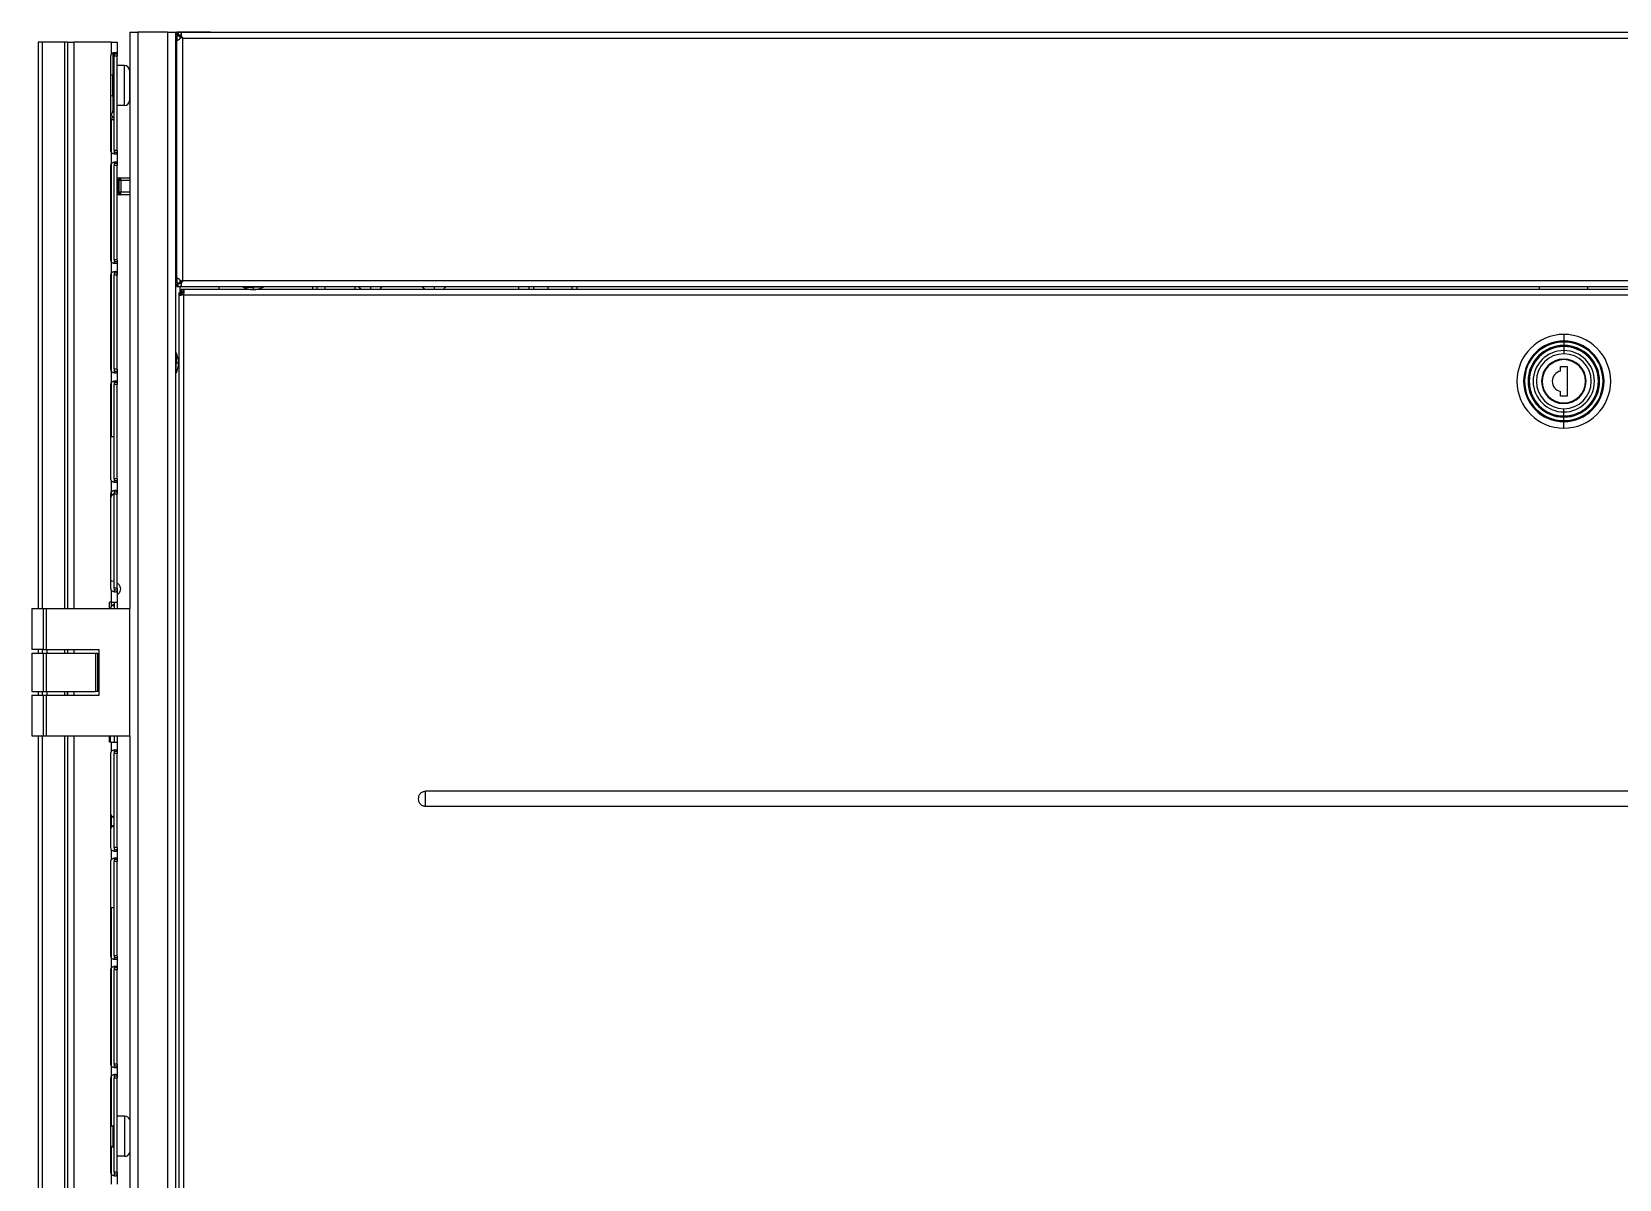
# Model space of a CAD drawing. Header units: millimetres. Extents: x 167 to 1022, y 285 to 720.
# Drawn here: x 901.1 to 963.5, y 439.1 to 484.1 of the extents above; entities that cross this region are included whole.
import ezdxf

# ---------------------------------------------------------------- set-up
doc = ezdxf.new("R2010")
doc.units = ezdxf.units.MM

msp = doc.modelspace()

# ---------------------------------------------------------------- linework, layer by layer
at = {"color": 7, "linetype": 'Continuous', "lineweight": 25}
for p, q in [((904.97, 484.129), (904.97, 461.479)), ((904.97, 484.129), (905.29, 484.129)), ((905.29, 484.129), (905.29, 288.629)), ((906.45, 484.129), (905.29, 484.129)), ((906.45, 484.129), (906.45, 288.629)), ((906.45, 484.129), (906.77, 484.129)), ((906.77, 484.129), (906.77, 288.629)), ((906.77, 484.129), (906.82, 484.129)), ((906.82, 484.129), (906.82, 484.009)), ((906.869, 484.129), (906.82, 484.129)), ((906.869, 484.129), (1015.771, 484.129)), ((906.869, 484.129), (906.869, 484.009)), ((906.945, 484.139), (906.955, 484.129)), ((906.945, 484.139), (908.145, 484.139)), ((906.945, 484.139), (906.945, 484.139)), ((906.955, 484.129), (906.945, 484.139)), ((908.135, 484.129), (908.145, 484.139)), ((901.53, 483.729), (901.37, 483.729)), ((901.37, 483.729), (901.37, 461.479)), ((902.41, 483.729), (901.53, 483.729)), ((901.53, 483.729), (901.53, 461.479)), ((902.53, 483.729), (902.41, 483.729)), ((902.41, 483.729), (902.41, 461.479)), ((902.53, 483.729), (902.53, 461.479)), ((902.53, 483.729), (902.77, 483.729)), ((904.24, 483.729), (902.77, 483.729)), ((902.77, 483.729), (902.77, 461.479)), ((904.24, 483.729), (904.24, 483.258)), ((904.24, 483.729), (904.48, 483.729)), ((904.48, 483.729), (904.48, 483.258)), ((906.869, 484.009), (906.82, 484.009)), ((906.82, 483.979), (906.94, 483.979)), ((906.82, 483.979), (906.82, 483.792)), ((906.82, 474.466), (906.82, 483.792)), ((906.94, 484.005), (906.94, 483.979)), ((906.94, 483.979), (906.94, 483.86)), ((906.96, 483.889), (906.96, 483.998)), ((906.975, 483.91), (907.017, 483.91)), ((907.06, 483.889), (906.975, 483.91)), ((907.008, 483.97), (907.008, 483.929)), ((907.06, 483.889), (907.008, 483.97)), ((907.06, 483.889), (907.017, 483.91)), ((907.06, 474.369), (907.06, 483.889)), ((907.06, 483.889), (1015.58, 483.889)), ((904.217, 483.179), (904.217, 479.479)), ((904.31, 483.305), (904.31, 481.029)), ((904.48, 483.258), (904.36, 483.258)), ((904.36, 483.258), (904.36, 483.179)), ((904.48, 483.179), (904.36, 483.179)), ((904.36, 479.479), (904.36, 483.179)), ((904.48, 483.258), (904.48, 483.179)), ((904.48, 479.479), (904.48, 483.179)), ((904.76, 482.819), (904.48, 482.819)), ((904.76, 481.239), (904.76, 482.819)), ((904.217, 482.415), (904.3, 482.454)), ((904.3, 481.604), (904.3, 482.454)), ((904.3, 482.369), (904.31, 482.369)), ((904.96, 482.619), (904.96, 481.439)), ((904.217, 481.643), (904.3, 481.604)), ((904.3, 481.689), (904.31, 481.689)), ((904.36, 481.029), (904.31, 481.029)), ((904.76, 481.239), (904.48, 481.239)), ((904.217, 480.679), (904.24, 480.679)), ((904.235, 480.899), (904.31, 480.769)), ((904.36, 480.679), (904.24, 480.679)), ((904.24, 480.679), (904.24, 479.399)), ((904.279, 480.754), (904.31, 480.769)), ((904.24, 479.399), (904.24, 478.958)), ((904.48, 479.479), (904.36, 479.479)), ((904.36, 479.479), (904.36, 479.399)), ((904.48, 479.399), (904.36, 479.399)), ((904.48, 479.479), (904.48, 479.399)), ((904.48, 479.399), (904.48, 478.958)), ((904.217, 478.879), (904.217, 475.179)), ((904.24, 478.958), (904.24, 475.099)), ((904.48, 478.958), (904.36, 478.958)), ((904.36, 478.958), (904.36, 478.879)), ((904.48, 478.879), (904.36, 478.879)), ((904.36, 475.179), (904.36, 478.879)), ((904.48, 478.958), (904.48, 478.879)), ((904.48, 475.179), (904.48, 478.879)), ((904.48, 478.404), (904.58, 478.404)), ((904.48, 478.304), (904.509, 478.304)), ((904.509, 477.834), (904.48, 477.834)), ((904.509, 478.304), (904.548, 478.304)), ((904.509, 477.834), (904.509, 478.304)), ((904.548, 477.834), (904.509, 477.834)), ((904.548, 478.304), (904.548, 477.834)), ((904.548, 478.304), (904.618, 478.304)), ((904.618, 477.834), (904.548, 477.834)), ((904.58, 478.404), (904.618, 478.404)), ((904.618, 478.304), (904.618, 478.404)), ((904.618, 478.404), (904.97, 478.404)), ((904.618, 478.304), (904.618, 477.834)), ((904.618, 478.304), (904.97, 478.304)), ((904.618, 477.734), (904.618, 477.834)), ((904.97, 477.834), (904.618, 477.834)), ((904.58, 477.734), (904.48, 477.734)), ((904.618, 477.734), (904.58, 477.734)), ((904.97, 477.734), (904.618, 477.734)), ((904.24, 475.099), (904.24, 474.658)), ((904.48, 475.179), (904.36, 475.179)), ((904.36, 475.179), (904.36, 475.099)), ((904.48, 475.099), (904.36, 475.099)), ((904.48, 475.179), (904.48, 475.099)), ((904.48, 475.099), (904.48, 474.658)), ((904.217, 474.579), (904.217, 470.879)), ((904.24, 474.658), (904.24, 470.799)), ((904.48, 474.658), (904.36, 474.658)), ((904.36, 474.658), (904.36, 474.579)), ((904.48, 474.579), (904.36, 474.579)), ((904.36, 470.879), (904.36, 474.579)), ((904.48, 474.658), (904.48, 474.579)), ((904.48, 470.879), (904.48, 474.579)), ((906.82, 474.466), (906.832, 474.466)), ((906.82, 474.466), (906.82, 474.279)), ((906.82, 474.279), (906.94, 474.279)), ((906.82, 474.129), (906.82, 474.249)), ((906.82, 474.249), (906.869, 474.249)), ((906.82, 474.129), (906.869, 474.129)), ((906.869, 474.129), (906.869, 474.249)), ((906.869, 474.129), (1015.771, 474.129)), ((906.94, 474.398), (906.94, 474.279)), ((906.94, 474.279), (906.94, 474.253)), ((906.94, 474.129), (906.94, 473.884)), ((906.96, 474.369), (906.96, 474.259)), ((907.06, 474.369), (906.975, 474.348)), ((906.975, 474.348), (907.017, 474.348)), ((907.06, 474.369), (907.008, 474.288)), ((907.008, 474.288), (907.008, 474.329)), ((907.01, 474.249), (907.01, 474.249)), ((907.06, 474.369), (1015.58, 474.369)), ((908.47, 474.129), (908.47, 474.009)), ((909.42, 474.109), (909.82, 474.109)), ((909.49, 474.129), (909.49, 474.109)), ((909.82, 474.129), (909.82, 474.109)), ((909.82, 474.109), (909.82, 474.009)), ((910.22, 474.109), (909.82, 474.109)), ((910.15, 474.109), (910.15, 474.129)), ((912.15, 474.129), (912.15, 474.009)), ((912.32, 474.129), (912.32, 474.009)), ((912.64, 474.129), (912.64, 474.009)), ((913.82, 474.129), (913.82, 474.009)), ((914.43, 474.129), (914.43, 474.009)), ((916.93, 474.129), (916.93, 474.009)), ((920.25, 474.129), (920.25, 474.009)), ((920.65, 474.129), (920.65, 474.009)), ((920.85, 474.009), (920.85, 474.129)), ((921.4, 474.129), (921.4, 474.009)), ((922.35, 474.009), (922.35, 474.129)), ((922.55, 474.009), (922.55, 474.129)), ((960.37, 474.109), (960.366, 474.129)), ((960.39, 474.129), (960.37, 474.109)), ((960.37, 474.009), (960.37, 474.109)), ((962.25, 474.129), (962.27, 474.109)), ((962.27, 474.109), (962.267, 474.129)), ((962.27, 474.109), (962.274, 474.129)), ((962.27, 474.009), (962.27, 474.109)), ((906.895, 473.884), (906.995, 473.884)), ((906.895, 473.884), (906.895, 473.849)), ((906.895, 473.849), (906.895, 391.789)), ((906.895, 473.849), (906.995, 473.849)), ((907.055, 474.009), (906.995, 474.009)), ((906.995, 474.009), (906.995, 473.909)), ((907.055, 473.909), (906.995, 473.909)), ((906.995, 473.884), (906.995, 473.849)), ((906.995, 473.884), (907.095, 473.884)), ((1015.585, 474.009), (907.055, 474.009)), ((907.055, 474.009), (907.055, 473.909)), ((907.059, 473.82), (907.095, 473.809)), ((907.084, 473.845), (907.095, 473.809)), ((907.095, 473.809), (1015.545, 473.809)), ((907.095, 391.829), (907.095, 473.809)), ((961.32, 472.25), (961.32, 471.991)), ((961.32, 471.991), (961.32, 471.952)), ((961.32, 471.952), (961.32, 471.816)), ((961.32, 471.809), (961.32, 471.771)), ((961.32, 471.771), (961.32, 471.614)), ((961.32, 471.614), (961.32, 471.489)), ((906.79, 471.459), (906.77, 471.459)), ((906.77, 471.129), (906.79, 471.129)), ((906.79, 471.529), (906.79, 471.129)), ((906.79, 471.129), (906.89, 471.129)), ((906.79, 470.729), (906.79, 471.129)), ((961.005, 471.201), (961.006, 471.201)), ((961.005, 471.198), (961.005, 471.201)), ((961.006, 471.199), (961.006, 471.201)), ((961.19, 470.989), (961.45, 470.989)), ((961.19, 470.809), (961.19, 470.989)), ((961.32, 471.284), (961.32, 471.264)), ((961.32, 471.264), (961.32, 471.26)), ((961.45, 470.989), (961.45, 469.829)), ((904.24, 470.799), (904.24, 470.358)), ((904.24, 470.358), (904.24, 468.229)), ((904.48, 470.879), (904.36, 470.879)), ((904.36, 470.879), (904.36, 470.799)), ((904.48, 470.799), (904.36, 470.799)), ((904.48, 470.358), (904.36, 470.358)), ((904.36, 470.358), (904.36, 470.279)), ((904.48, 470.879), (904.48, 470.799)), ((904.48, 470.799), (904.48, 470.358)), ((904.48, 470.358), (904.48, 470.279)), ((906.77, 470.799), (906.79, 470.799)), ((960.528, 470.724), (960.528, 470.723)), ((960.53, 470.724), (960.528, 470.723)), ((960.528, 470.724), (960.53, 470.724)), ((904.217, 470.279), (904.217, 466.579)), ((904.48, 470.279), (904.36, 470.279)), ((904.36, 466.579), (904.36, 470.279)), ((904.48, 466.579), (904.48, 470.279)), ((961.19, 469.829), (961.19, 470.009)), ((961.45, 469.829), (961.19, 469.829)), ((961.005, 469.619), (961.005, 469.619)), ((961.006, 469.617), (961.005, 469.619)), ((961.006, 469.619), (961.006, 469.617)), ((961.32, 469.554), (961.32, 469.557)), ((961.32, 469.534), (961.32, 469.554)), ((961.32, 469.204), (961.32, 469.329)), ((961.32, 469.046), (961.32, 469.204)), ((961.32, 469.009), (961.32, 469.046)), ((961.32, 468.866), (961.32, 469.002)), ((961.32, 468.827), (961.32, 468.866)), ((961.32, 468.568), (961.32, 468.827)), ((904.24, 468.229), (904.217, 468.229)), ((904.36, 468.229), (904.24, 468.229)), ((904.217, 465.979), (904.217, 462.279)), ((904.24, 466.499), (904.24, 466.058)), ((904.24, 466.058), (904.24, 465.898)), ((904.48, 466.579), (904.36, 466.579)), ((904.36, 466.579), (904.36, 466.499)), ((904.48, 466.499), (904.36, 466.499)), ((904.48, 466.058), (904.36, 466.058)), ((904.36, 466.058), (904.36, 465.979)), ((904.48, 465.979), (904.36, 465.979)), ((904.36, 462.279), (904.36, 465.979)), ((904.48, 466.579), (904.48, 466.499)), ((904.48, 466.499), (904.48, 466.058)), ((904.48, 466.058), (904.48, 465.979)), ((904.48, 462.279), (904.48, 465.979)), ((904.217, 462.564), (904.272, 462.576)), ((904.272, 462.576), (904.217, 462.526)), ((904.272, 462.576), (904.36, 462.559)), ((904.36, 462.279), (904.36, 462.199)), ((904.48, 462.279), (904.36, 462.279)), ((904.48, 462.279), (904.48, 462.199)), ((904.24, 461.729), (904.18, 461.729)), ((904.18, 461.479), (904.18, 461.729)), ((904.24, 462.199), (904.24, 461.729)), ((904.24, 461.729), (904.48, 461.729)), ((904.24, 461.729), (904.24, 461.558)), ((904.48, 462.199), (904.36, 462.199)), ((904.36, 461.729), (904.36, 461.479)), ((904.48, 462.199), (904.48, 461.729)), ((904.48, 462.029), (904.539, 462.085)), ((904.48, 461.729), (904.48, 461.479)), ((901.12, 461.479), (901.12, 459.879)), ((901.12, 461.479), (901.581, 461.479)), ((901.581, 459.879), (901.581, 461.479)), ((901.581, 461.479), (901.697, 461.479)), ((901.697, 459.879), (901.697, 461.479)), ((901.697, 461.479), (904.97, 461.479)), ((904.97, 456.479), (904.97, 461.479)), ((901.581, 459.879), (901.12, 459.879)), ((901.12, 459.729), (901.12, 458.229)), ((901.12, 459.729), (901.581, 459.729)), ((901.37, 459.879), (901.37, 459.729)), ((901.53, 459.879), (901.53, 459.729)), ((901.581, 459.879), (901.697, 459.879)), ((901.581, 458.229), (901.581, 459.729)), ((901.581, 459.729), (901.697, 459.729)), ((901.697, 459.879), (903.77, 459.879)), ((901.697, 458.229), (901.697, 459.729)), ((901.697, 459.729), (903.62, 459.729)), ((901.721, 459.729), (901.721, 459.879)), ((902.42, 459.729), (902.42, 459.879)), ((902.52, 459.879), (902.52, 459.729)), ((902.53, 459.879), (902.53, 459.734)), ((902.53, 459.734), (902.77, 459.734)), ((902.53, 459.729), (902.53, 459.734)), ((902.65, 459.729), (902.65, 459.734)), ((902.7, 459.734), (902.7, 459.729)), ((902.77, 459.879), (902.77, 459.734)), ((902.77, 459.734), (903.63, 459.734)), ((903.62, 459.729), (903.62, 458.229)), ((903.62, 459.729), (903.72, 459.729)), ((903.63, 459.729), (903.63, 459.734)), ((903.72, 458.229), (903.72, 459.729)), ((903.77, 458.079), (903.77, 459.879)), ((901.12, 458.229), (901.581, 458.229)), ((901.12, 458.079), (901.12, 456.479)), ((901.12, 458.079), (901.581, 458.079)), ((901.37, 458.229), (901.37, 458.079)), ((901.53, 458.229), (901.53, 458.079)), ((901.581, 458.229), (901.697, 458.229)), ((901.581, 456.479), (901.581, 458.079)), ((901.581, 458.079), (901.697, 458.079)), ((901.697, 458.229), (903.62, 458.229)), ((901.697, 456.479), (901.697, 458.079)), ((901.697, 458.079), (903.77, 458.079)), ((901.721, 458.079), (901.721, 458.229)), ((902.42, 458.079), (902.42, 458.229)), ((902.52, 458.079), (902.52, 458.229)), ((902.53, 458.224), (902.53, 458.229)), ((902.53, 458.224), (902.77, 458.224)), ((902.53, 458.224), (902.53, 458.079)), ((902.65, 458.224), (902.65, 458.229)), ((902.7, 458.229), (902.7, 458.224)), ((902.727, 458.229), (902.727, 458.224)), ((902.77, 458.224), (903.63, 458.224)), ((902.77, 458.224), (902.77, 458.079)), ((902.876, 458.229), (902.876, 458.224)), ((903.326, 458.224), (903.326, 458.229)), ((903.72, 458.229), (903.62, 458.229)), ((903.63, 458.224), (903.63, 458.229)), ((901.12, 456.479), (901.581, 456.479)), ((901.37, 456.479), (901.37, 319.579)), ((901.53, 456.479), (901.53, 319.579)), ((901.581, 456.479), (901.697, 456.479)), ((901.697, 456.479), (904.97, 456.479)), ((902.41, 456.479), (902.41, 319.579)), ((902.53, 456.479), (902.53, 319.579)), ((902.77, 456.479), (902.77, 319.579)), ((904.18, 456.229), (904.18, 456.479)), ((904.24, 456.229), (904.18, 456.229)), ((904.217, 456.229), (904.217, 456.479)), ((904.24, 456.229), (904.24, 455.868)), ((904.24, 456.229), (904.48, 456.229)), ((904.36, 456.479), (904.36, 456.229)), ((904.48, 456.479), (904.48, 456.229)), ((904.48, 456.229), (904.48, 455.868)), ((904.97, 456.479), (904.97, 436.551)), ((904.217, 455.789), (904.217, 452.089)), ((904.48, 455.868), (904.36, 455.868)), ((904.36, 455.868), (904.36, 455.789)), ((904.48, 455.789), (904.36, 455.789)), ((904.36, 452.089), (904.36, 455.789)), ((904.48, 455.868), (904.48, 455.789)), ((904.48, 452.089), (904.48, 455.789)), ((1006.05, 454.308), (916.59, 454.308)), ((916.59, 453.71), (916.59, 454.308)), ((1006.05, 453.71), (916.59, 453.71)), ((904.24, 453.359), (904.24, 452.878)), ((904.24, 452.009), (904.24, 451.618)), ((904.48, 452.089), (904.36, 452.089)), ((904.36, 452.089), (904.36, 452.009)), ((904.48, 452.009), (904.36, 452.009)), ((904.48, 451.618), (904.36, 451.618)), ((904.36, 451.618), (904.36, 451.539)), ((904.48, 452.089), (904.48, 452.009)), ((904.48, 452.009), (904.48, 451.618)), ((904.48, 451.618), (904.48, 451.539)), ((904.217, 451.539), (904.217, 447.839)), ((904.48, 451.539), (904.36, 451.539)), ((904.36, 447.839), (904.36, 451.539)), ((904.48, 447.839), (904.48, 451.539)), ((904.24, 449.729), (904.217, 449.729)), ((904.36, 449.729), (904.24, 449.729)), ((904.24, 449.729), (904.24, 447.759)), ((904.217, 447.289), (904.217, 443.589)), ((904.24, 447.759), (904.24, 447.368)), ((904.24, 447.368), (904.24, 443.509)), ((904.48, 447.839), (904.36, 447.839)), ((904.36, 447.839), (904.36, 447.759)), ((904.48, 447.759), (904.36, 447.759)), ((904.48, 447.368), (904.36, 447.368)), ((904.36, 447.368), (904.36, 447.289)), ((904.48, 447.289), (904.36, 447.289)), ((904.36, 443.589), (904.36, 447.289)), ((904.48, 447.839), (904.48, 447.759)), ((904.48, 447.759), (904.48, 447.368)), ((904.48, 447.368), (904.48, 447.289)), ((904.48, 443.589), (904.48, 447.289)), ((904.24, 443.509), (904.24, 443.118)), ((904.48, 443.589), (904.36, 443.589)), ((904.36, 443.589), (904.36, 443.509)), ((904.48, 443.509), (904.36, 443.509)), ((904.48, 443.589), (904.48, 443.509)), ((904.48, 443.509), (904.48, 443.118)), ((904.217, 443.039), (904.217, 439.339)), ((904.24, 443.118), (904.24, 441.141)), ((904.48, 443.118), (904.36, 443.118)), ((904.36, 443.118), (904.36, 443.039)), ((904.48, 443.039), (904.36, 443.039)), ((904.36, 439.339), (904.36, 443.039)), ((904.48, 443.118), (904.48, 443.039)), ((904.48, 439.339), (904.48, 443.039)), ((904.217, 441.131), (904.32, 441.179)), ((904.32, 440.329), (904.32, 441.179)), ((904.32, 441.094), (904.36, 441.094)), ((904.78, 441.544), (904.48, 441.544)), ((904.78, 439.964), (904.78, 441.544)), ((904.32, 440.414), (904.36, 440.414)), ((904.217, 440.377), (904.32, 440.329)), ((904.24, 440.366), (904.24, 439.259)), ((904.78, 439.964), (904.48, 439.964)), ((904.24, 439.259), (904.24, 438.868)), ((904.48, 439.339), (904.36, 439.339)), ((904.36, 439.339), (904.36, 439.259)), ((904.48, 439.259), (904.36, 439.259)), ((904.48, 439.339), (904.48, 439.259)), ((904.48, 439.259), (904.48, 438.868))]:
    msp.add_line(p, q, dxfattribs=at)
at = {"color": 7, "linetype": 'Continuous', "lineweight": 25, "flags": 128}
for points in [[(904.31, 480.769), (904.343, 480.791), (904.36, 480.805)], [(914.075, 474.009), (914.041, 474.04), (913.969, 474.129)], [(914.785, 474.009), (914.819, 474.04), (914.891, 474.129)], [(916.575, 474.009), (916.541, 474.04), (916.469, 474.129)], [(917.285, 474.009), (917.319, 474.04), (917.391, 474.129)]]:
    msp.add_lwpolyline(points, dxfattribs=at)
at = {"color": 7, "linetype": 'Continuous', "lineweight": 25}
for centre, radius, start, end in [((904.367, 483.179), 0.15, 148.02925, 180), ((904.76, 482.619), 0.2, 0, 90), ((904.16, 481.029), 0.15, 300, 0), ((904.76, 481.439), 0.2, 270, 0), ((904.367, 479.479), 0.15, 180, 211.97075), ((904.367, 478.879), 0.15, 148.02925, 180), ((904.598, 478.316), 0.0893, 101.42175, 188.04947), ((904.598, 477.821), 0.0893, 171.95053, 258.57825), ((904.636, 478.316), 0.0893, 101.42175, 188.04947), ((904.636, 477.821), 0.0893, 171.95053, 258.57825), ((904.367, 475.179), 0.15, 180, 211.97075), ((904.367, 474.579), 0.15, 148.02925, 180), ((909.82, 474.859), 0.85, 241.92751, 270), ((909.82, 474.859), 0.85, 270, 298.07249), ((961.32, 470.409), 1.841, 90, 270), ((961.32, 470.409), 1.841, 270, 90), ((961.32, 470.409), 1.582, 90, 270), ((961.32, 470.409), 1.543, 90, 270), ((961.32, 470.409), 1.407, 90, 270), ((961.32, 470.409), 1.4, 90, 270), ((961.32, 470.409), 1.362, 90, 270), ((961.32, 470.409), 1.205, 90, 270), ((961.32, 470.409), 1.582, 270, 90), ((961.32, 470.409), 1.543, 270, 90), ((961.32, 470.409), 1.407, 270, 90), ((961.32, 470.409), 1.4, 270, 90), ((961.32, 470.409), 1.362, 270, 90), ((961.32, 470.409), 1.205, 270, 90), ((906.04, 471.129), 0.85, 0, 28.07249), ((906.04, 471.129), 0.85, 331.92751, 0), ((961.32, 470.409), 1.08, 90, 270), ((961.32, 470.409), 0.875, 90, 270), ((961.32, 470.409), 0.855, 90, 270), ((961.32, 470.409), 0.85, 0, 180), ((961.32, 470.409), 0.853, 111.68103, 158.31897), ((961.32, 470.409), 0.852, 90, 111.63323), ((961.32, 470.409), 1.08, 270, 90), ((961.32, 470.409), 0.875, 270, 90), ((961.32, 470.409), 0.855, 270, 90), ((961.32, 470.409), 0.852, 270, 90), ((904.367, 470.879), 0.15, 180, 211.97075), ((904.367, 470.279), 0.15, 148.02925, 180), ((961.32, 470.409), 0.852, 158.36677, 248.36677), ((961.32, 470.409), 0.851, 158.26286, 248.26286), ((961.32, 470.409), 0.85, 180, 0), ((961.274, 470.409), 0.409, 101.81423, 258.18577), ((961.32, 470.409), 0.852, 248.36677, 270), ((904.367, 466.579), 0.15, 180, 211.97075), ((904.367, 465.979), 0.15, 148.02925, 180), ((904.367, 465.819), 0.15, 148.02925, 180), ((904.367, 462.279), 0.15, 180, 211.97075), ((904.367, 461.479), 0.15, 148.02925, 180), ((904.367, 455.789), 0.15, 148.02925, 180), ((904.367, 453.439), 0.15, 180, 211.97075), ((904.367, 452.799), 0.15, 148.02925, 180), ((904.367, 452.089), 0.15, 180, 211.97075), ((904.367, 451.539), 0.15, 148.02925, 180), ((904.367, 447.839), 0.15, 180, 211.97075), ((904.367, 447.289), 0.15, 148.02925, 180), ((904.367, 443.589), 0.15, 180, 211.97075), ((904.367, 443.039), 0.15, 148.02925, 180), ((904.78, 441.344), 0.2, 18.19487, 90), ((904.78, 440.164), 0.2, 270, 341.80513), ((904.367, 439.339), 0.15, 180, 211.97075)]:
    msp.add_arc(centre, radius, start, end, dxfattribs=at)
for points, knots in [([(907.008, 483.97), (907.009, 483.983), (907.011, 484.01), (907.008, 484.045), (907, 484.076), (906.986, 484.099), (906.966, 484.115), (906.94, 484.125), (906.908, 484.129), (906.882, 484.129), (906.869, 484.129)], [0, 0, 0, 0, 0.125016, 0.250035, 0.375053, 0.500081, 0.625103, 0.750124, 0.875107, 1, 1, 1, 1]), ([(906.975, 483.91), (906.968, 483.898), (906.954, 483.875), (906.927, 483.847), (906.899, 483.825), (906.873, 483.808), (906.85, 483.796), (906.833, 483.79), (906.822, 483.788), (906.821, 483.791), (906.82, 483.792)], [0, 0, 0, 0, 0.1249359, 0.2499337, 0.3749491, 0.4999617, 0.6249769, 0.7499853, 0.8749931, 1, 1, 1, 1]), ([(907.009, 483.956), (907.008, 483.963), (907.004, 483.977), (906.99, 483.991), (906.964, 484.004), (906.923, 484.009), (906.887, 484.009), (906.869, 484.009)], [0, 0, 0, 0, 0.133284, 0.277711, 0.422328, 0.710839, 1, 1, 1, 1]), ([(904.24, 483.258), (904.253, 483.27), (904.279, 483.293), (904.325, 483.314), (904.37, 483.326), (904.411, 483.33), (904.444, 483.326), (904.466, 483.314), (904.478, 483.293), (904.479, 483.27), (904.48, 483.258)], [0, 0, 0, 0, 0.124908, 0.249934, 0.374966, 0.5, 0.625034, 0.750066, 0.875092, 1, 1, 1, 1]), ([(904.313, 483.306), (904.301, 483.302), (904.275, 483.29), (904.253, 483.27), (904.24, 483.258)], [0, 0, 0, 0, 0.419708, 1, 1, 1, 1]), ([(904.354, 483.307), (904.356, 483.3), (904.36, 483.286), (904.36, 483.268), (904.36, 483.258)], [0, 0, 0, 0, 0.492848, 1, 1, 1, 1]), ([(904.217, 480.89), (904.218, 480.89), (904.233, 480.896), (904.234, 480.897), (904.235, 480.899)], [0, 0, 0, 0, 0.021505, 1, 1, 1, 1]), ([(904.31, 480.769), (904.308, 480.768), (904.304, 480.765), (904.27, 480.749), (904.239, 480.737), (904.218, 480.735), (904.217, 480.735)], [0, 0, 0, 0, 0.328786, 0.655365, 0.98576, 1, 1, 1, 1]), ([(904.48, 479.399), (904.479, 479.388), (904.478, 479.365), (904.466, 479.344), (904.444, 479.332), (904.411, 479.328), (904.37, 479.332), (904.325, 479.344), (904.279, 479.365), (904.253, 479.388), (904.24, 479.399)], [0, 0, 0, 0, 0.1249077, 0.2499337, 0.3749665, 0.5, 0.6250335, 0.7500663, 0.8750923, 1, 1, 1, 1]), ([(904.36, 479.399), (904.36, 479.39), (904.359, 479.372), (904.356, 479.351), (904.349, 479.343), (904.347, 479.339)], [0, 0, 0, 0, 0.371396, 0.742382, 1, 1, 1, 1]), ([(904.24, 478.958), (904.253, 478.97), (904.279, 478.993), (904.325, 479.014), (904.37, 479.026), (904.411, 479.03), (904.444, 479.026), (904.466, 479.014), (904.478, 478.993), (904.479, 478.97), (904.48, 478.958)], [0, 0, 0, 0, 0.124908, 0.249934, 0.374966, 0.5, 0.625034, 0.750066, 0.875092, 1, 1, 1, 1]), ([(904.354, 479.007), (904.356, 479), (904.36, 478.986), (904.36, 478.968), (904.36, 478.958)], [0, 0, 0, 0, 0.492848, 1, 1, 1, 1]), ([(904.48, 475.099), (904.479, 475.088), (904.478, 475.065), (904.466, 475.044), (904.444, 475.032), (904.411, 475.028), (904.37, 475.032), (904.325, 475.044), (904.279, 475.065), (904.253, 475.088), (904.24, 475.099)], [0, 0, 0, 0, 0.124908, 0.249934, 0.374966, 0.5, 0.625034, 0.750066, 0.875092, 1, 1, 1, 1]), ([(904.24, 474.658), (904.253, 474.67), (904.279, 474.693), (904.325, 474.714), (904.37, 474.726), (904.411, 474.73), (904.444, 474.726), (904.466, 474.714), (904.478, 474.693), (904.479, 474.67), (904.48, 474.658)], [0, 0, 0, 0, 0.124908, 0.249934, 0.374966, 0.5, 0.625034, 0.750066, 0.875092, 1, 1, 1, 1]), ([(904.36, 475.099), (904.36, 475.09), (904.359, 475.072), (904.356, 475.051), (904.349, 475.043), (904.347, 475.039)], [0, 0, 0, 0, 0.371396, 0.742382, 1, 1, 1, 1]), ([(904.354, 474.707), (904.356, 474.7), (904.36, 474.686), (904.36, 474.668), (904.36, 474.658)], [0, 0, 0, 0, 0.492848, 1, 1, 1, 1]), ([(906.82, 474.466), (906.821, 474.467), (906.822, 474.47), (906.833, 474.468), (906.85, 474.461), (906.873, 474.45), (906.899, 474.433), (906.927, 474.411), (906.954, 474.383), (906.968, 474.36), (906.975, 474.348)], [0, 0, 0, 0, 0.125007, 0.250015, 0.375023, 0.500038, 0.625051, 0.750066, 0.875064, 1, 1, 1, 1]), ([(906.869, 474.249), (906.887, 474.249), (906.923, 474.249), (906.964, 474.254), (906.99, 474.266), (907.004, 474.281), (907.008, 474.295), (907.009, 474.302)], [0, 0, 0, 0, 0.289161, 0.577672, 0.722289, 0.866716, 1, 1, 1, 1]), ([(906.869, 474.129), (906.882, 474.129), (906.908, 474.129), (906.94, 474.133), (906.966, 474.142), (906.986, 474.159), (907, 474.182), (907.008, 474.212), (907.011, 474.248), (907.009, 474.275), (907.008, 474.288)], [0, 0, 0, 0, 0.1248926, 0.2498756, 0.3748975, 0.4999187, 0.6249467, 0.7499654, 0.8749835, 1, 1, 1, 1]), ([(906.895, 473.849), (906.895, 473.84), (906.896, 473.823), (906.903, 473.807), (906.917, 473.796), (906.937, 473.79), (906.963, 473.789), (906.994, 473.794), (907.027, 473.803), (907.048, 473.815), (907.059, 473.82)], [0, 0, 0, 0, 0.124917, 0.249916, 0.374933, 0.499949, 0.624966, 0.749982, 0.875003, 1, 1, 1, 1]), ([(906.995, 473.849), (906.995, 473.836), (906.995, 473.817), (907.001, 473.804), (907.004, 473.8)], [0, 0, 0, 0, 0.665908, 1, 1, 1, 1]), ([(907.084, 473.845), (907.089, 473.856), (907.1, 473.877), (907.11, 473.91), (907.114, 473.941), (907.114, 473.967), (907.108, 473.987), (907.097, 474), (907.08, 474.008), (907.064, 474.009), (907.055, 474.009)], [0, 0, 0, 0, 0.124997, 0.250018, 0.375034, 0.500051, 0.625067, 0.750084, 0.875083, 1, 1, 1, 1]), ([(907.114, 473.876), (907.114, 473.881), (907.113, 473.891), (907.104, 473.901), (907.087, 473.908), (907.068, 473.909), (907.055, 473.909)], [0, 0, 0, 0, 0.195658, 0.396881, 0.598378, 1, 1, 1, 1]), ([(907.059, 473.82), (907.065, 473.824), (907.074, 473.831), (907.081, 473.84), (907.084, 473.845)], [0, 0, 0, 0, 0.5600273, 1, 1, 1, 1]), ([(904.48, 470.799), (904.479, 470.788), (904.478, 470.765), (904.466, 470.744), (904.444, 470.732), (904.411, 470.728), (904.37, 470.732), (904.325, 470.744), (904.279, 470.765), (904.253, 470.788), (904.24, 470.799)], [0, 0, 0, 0, 0.124908, 0.249934, 0.374966, 0.5, 0.625034, 0.750066, 0.875092, 1, 1, 1, 1]), ([(904.24, 470.358), (904.253, 470.37), (904.279, 470.393), (904.325, 470.414), (904.37, 470.426), (904.411, 470.43), (904.444, 470.426), (904.466, 470.414), (904.478, 470.393), (904.479, 470.37), (904.48, 470.358)], [0, 0, 0, 0, 0.124908, 0.249934, 0.374966, 0.5, 0.625034, 0.750066, 0.875092, 1, 1, 1, 1]), ([(904.36, 470.799), (904.36, 470.79), (904.359, 470.772), (904.356, 470.751), (904.349, 470.743), (904.347, 470.739)], [0, 0, 0, 0, 0.371396, 0.742382, 1, 1, 1, 1]), ([(904.354, 470.407), (904.356, 470.4), (904.36, 470.386), (904.36, 470.368), (904.36, 470.358)], [0, 0, 0, 0, 0.492848, 1, 1, 1, 1]), ([(904.48, 466.499), (904.479, 466.488), (904.478, 466.465), (904.466, 466.444), (904.444, 466.432), (904.411, 466.428), (904.37, 466.432), (904.325, 466.444), (904.279, 466.465), (904.253, 466.488), (904.24, 466.499)], [0, 0, 0, 0, 0.124908, 0.249934, 0.374966, 0.5, 0.625034, 0.750066, 0.875092, 1, 1, 1, 1]), ([(904.24, 466.058), (904.253, 466.07), (904.279, 466.093), (904.325, 466.114), (904.37, 466.126), (904.411, 466.13), (904.444, 466.126), (904.466, 466.114), (904.478, 466.093), (904.479, 466.07), (904.48, 466.058)], [0, 0, 0, 0, 0.124908, 0.249934, 0.374966, 0.5, 0.625034, 0.750066, 0.875092, 1, 1, 1, 1]), ([(904.36, 465.898), (904.36, 465.907), (904.36, 465.926), (904.355, 465.949), (904.346, 465.962), (904.335, 465.968), (904.325, 465.969), (904.313, 465.968), (904.297, 465.962), (904.276, 465.949), (904.255, 465.926), (904.245, 465.907), (904.24, 465.898)], [0, 0, 0, 0, 0.125113, 0.250088, 0.374796, 0.437403, 0.5, 0.562597, 0.625204, 0.749912, 0.874887, 1, 1, 1, 1]), ([(904.36, 466.499), (904.36, 466.49), (904.359, 466.472), (904.356, 466.451), (904.349, 466.443), (904.347, 466.439)], [0, 0, 0, 0, 0.371396, 0.742382, 1, 1, 1, 1]), ([(904.354, 466.107), (904.356, 466.1), (904.36, 466.086), (904.36, 466.068), (904.36, 466.058)], [0, 0, 0, 0, 0.492848, 1, 1, 1, 1]), ([(904.347, 465.958), (904.34, 465.957), (904.318, 465.951), (904.279, 465.933), (904.253, 465.91), (904.24, 465.898)], [0, 0, 0, 0, 0.195262, 0.597822, 1, 1, 1, 1]), ([(904.48, 462.49), (904.506, 462.464), (904.559, 462.41), (904.601, 462.303), (904.605, 462.199), (904.58, 462.121), (904.545, 462.096), (904.536, 462.089)], [0, 0, 0, 0, 0.214278, 0.445914, 0.677542, 0.911044, 1, 1, 1, 1]), ([(904.48, 462.199), (904.479, 462.188), (904.478, 462.165), (904.466, 462.144), (904.444, 462.132), (904.411, 462.128), (904.37, 462.132), (904.325, 462.144), (904.279, 462.165), (904.253, 462.188), (904.24, 462.199)], [0, 0, 0, 0, 0.124908, 0.249934, 0.374966, 0.5, 0.625034, 0.750066, 0.875092, 1, 1, 1, 1]), ([(904.36, 461.558), (904.36, 461.567), (904.36, 461.586), (904.355, 461.609), (904.346, 461.622), (904.335, 461.628), (904.325, 461.629), (904.313, 461.628), (904.297, 461.622), (904.276, 461.609), (904.255, 461.586), (904.245, 461.567), (904.24, 461.558)], [0, 0, 0, 0, 0.125113, 0.250088, 0.374796, 0.437403, 0.5, 0.562597, 0.625204, 0.749912, 0.874887, 1, 1, 1, 1]), ([(904.347, 461.618), (904.34, 461.617), (904.318, 461.611), (904.279, 461.593), (904.253, 461.57), (904.24, 461.558)], [0, 0, 0, 0, 0.195262, 0.597822, 1, 1, 1, 1]), ([(904.36, 462.199), (904.36, 462.19), (904.359, 462.172), (904.356, 462.151), (904.349, 462.143), (904.347, 462.139)], [0, 0, 0, 0, 0.3713961, 0.7423823, 1, 1, 1, 1]), ([(904.24, 455.868), (904.253, 455.88), (904.279, 455.903), (904.325, 455.924), (904.37, 455.936), (904.411, 455.94), (904.444, 455.936), (904.466, 455.924), (904.478, 455.903), (904.479, 455.88), (904.48, 455.868)], [0, 0, 0, 0, 0.124908, 0.249934, 0.374966, 0.5, 0.625034, 0.750066, 0.875092, 1, 1, 1, 1]), ([(904.354, 455.917), (904.356, 455.91), (904.36, 455.896), (904.36, 455.878), (904.36, 455.868)], [0, 0, 0, 0, 0.492848, 1, 1, 1, 1]), ([(916.59, 453.71), (916.571, 453.711), (916.534, 453.714), (916.48, 453.732), (916.431, 453.761), (916.389, 453.799), (916.356, 453.845), (916.325, 453.914), (916.317, 454.009), (916.325, 454.104), (916.356, 454.173), (916.389, 454.219), (916.431, 454.257), (916.48, 454.286), (916.534, 454.304), (916.571, 454.306), (916.59, 454.308)], [0, 0, 0, 0, 0.06256, 0.125122, 0.187681, 0.250233, 0.312772, 0.375302, 0.499999, 0.624697, 0.687227, 0.749766, 0.812319, 0.874878, 0.93744, 1, 1, 1, 1]), ([(904.24, 453.359), (904.245, 453.35), (904.255, 453.332), (904.276, 453.309), (904.297, 453.296), (904.313, 453.29), (904.325, 453.288), (904.335, 453.29), (904.346, 453.296), (904.355, 453.309), (904.36, 453.332), (904.36, 453.35), (904.36, 453.359)], [0, 0, 0, 0, 0.125113, 0.250088, 0.374796, 0.437403, 0.5, 0.562597, 0.625204, 0.749912, 0.874887, 1, 1, 1, 1]), ([(904.24, 453.359), (904.253, 453.348), (904.279, 453.325), (904.322, 453.305), (904.348, 453.299), (904.36, 453.296)], [0, 0, 0, 0, 0.359164, 0.718669, 1, 1, 1, 1]), ([(904.36, 452.878), (904.36, 452.887), (904.36, 452.906), (904.355, 452.929), (904.346, 452.942), (904.335, 452.948), (904.325, 452.949), (904.313, 452.948), (904.297, 452.942), (904.276, 452.929), (904.255, 452.906), (904.245, 452.887), (904.24, 452.878)], [0, 0, 0, 0, 0.125113, 0.250088, 0.374796, 0.437403, 0.5, 0.562597, 0.625204, 0.749912, 0.874887, 1, 1, 1, 1]), ([(904.347, 452.938), (904.34, 452.937), (904.318, 452.931), (904.279, 452.913), (904.253, 452.89), (904.24, 452.878)], [0, 0, 0, 0, 0.195262, 0.597822, 1, 1, 1, 1]), ([(904.48, 452.009), (904.479, 451.998), (904.478, 451.975), (904.466, 451.954), (904.444, 451.942), (904.411, 451.938), (904.37, 451.942), (904.325, 451.954), (904.279, 451.975), (904.253, 451.998), (904.24, 452.009)], [0, 0, 0, 0, 0.124908, 0.249934, 0.374966, 0.5, 0.625034, 0.750066, 0.875092, 1, 1, 1, 1]), ([(904.24, 451.618), (904.253, 451.63), (904.279, 451.653), (904.325, 451.674), (904.37, 451.686), (904.411, 451.69), (904.444, 451.686), (904.466, 451.674), (904.478, 451.653), (904.479, 451.63), (904.48, 451.618)], [0, 0, 0, 0, 0.124908, 0.249934, 0.374966, 0.5, 0.625034, 0.750066, 0.875092, 1, 1, 1, 1]), ([(904.36, 452.009), (904.36, 452), (904.359, 451.982), (904.356, 451.961), (904.349, 451.953), (904.347, 451.949)], [0, 0, 0, 0, 0.371396, 0.742382, 1, 1, 1, 1]), ([(904.354, 451.667), (904.356, 451.66), (904.36, 451.646), (904.36, 451.628), (904.36, 451.618)], [0, 0, 0, 0, 0.492848, 1, 1, 1, 1]), ([(904.48, 447.759), (904.479, 447.748), (904.478, 447.725), (904.466, 447.704), (904.444, 447.692), (904.411, 447.688), (904.37, 447.692), (904.325, 447.704), (904.279, 447.725), (904.253, 447.748), (904.24, 447.759)], [0, 0, 0, 0, 0.124908, 0.249934, 0.374966, 0.5, 0.625034, 0.750066, 0.875092, 1, 1, 1, 1]), ([(904.24, 447.368), (904.253, 447.38), (904.279, 447.403), (904.325, 447.424), (904.37, 447.436), (904.411, 447.44), (904.444, 447.436), (904.466, 447.424), (904.478, 447.403), (904.479, 447.38), (904.48, 447.368)], [0, 0, 0, 0, 0.124908, 0.249934, 0.374966, 0.5, 0.625034, 0.750066, 0.875092, 1, 1, 1, 1]), ([(904.36, 447.759), (904.36, 447.75), (904.359, 447.732), (904.356, 447.711), (904.349, 447.703), (904.347, 447.699)], [0, 0, 0, 0, 0.371396, 0.742382, 1, 1, 1, 1]), ([(904.354, 447.417), (904.356, 447.41), (904.36, 447.396), (904.36, 447.378), (904.36, 447.368)], [0, 0, 0, 0, 0.4928482, 1, 1, 1, 1]), ([(904.48, 443.509), (904.479, 443.498), (904.478, 443.475), (904.466, 443.454), (904.444, 443.442), (904.411, 443.438), (904.37, 443.442), (904.325, 443.454), (904.279, 443.475), (904.253, 443.498), (904.24, 443.509)], [0, 0, 0, 0, 0.124908, 0.249934, 0.374966, 0.5, 0.625034, 0.750066, 0.875092, 1, 1, 1, 1]), ([(904.36, 443.509), (904.36, 443.5), (904.359, 443.482), (904.356, 443.461), (904.349, 443.453), (904.347, 443.449)], [0, 0, 0, 0, 0.3713961, 0.7423823, 1, 1, 1, 1]), ([(904.24, 443.118), (904.253, 443.13), (904.279, 443.153), (904.325, 443.174), (904.37, 443.186), (904.411, 443.19), (904.444, 443.186), (904.466, 443.174), (904.478, 443.153), (904.479, 443.13), (904.48, 443.118)], [0, 0, 0, 0, 0.124908, 0.249934, 0.374966, 0.5, 0.625034, 0.750066, 0.875092, 1, 1, 1, 1]), ([(904.354, 443.167), (904.356, 443.16), (904.36, 443.146), (904.36, 443.128), (904.36, 443.118)], [0, 0, 0, 0, 0.492848, 1, 1, 1, 1]), ([(904.48, 439.259), (904.479, 439.248), (904.478, 439.225), (904.466, 439.204), (904.444, 439.192), (904.411, 439.188), (904.37, 439.192), (904.325, 439.204), (904.279, 439.225), (904.253, 439.248), (904.24, 439.259)], [0, 0, 0, 0, 0.124908, 0.249934, 0.374966, 0.5, 0.625034, 0.750066, 0.875092, 1, 1, 1, 1]), ([(904.36, 439.259), (904.36, 439.25), (904.359, 439.232), (904.356, 439.211), (904.349, 439.203), (904.347, 439.199)], [0, 0, 0, 0, 0.371396, 0.742382, 1, 1, 1, 1])]:
    msp.add_open_spline(points, degree=3, knots=knots, dxfattribs=at)

doc.saveas('drawing.dxf')
